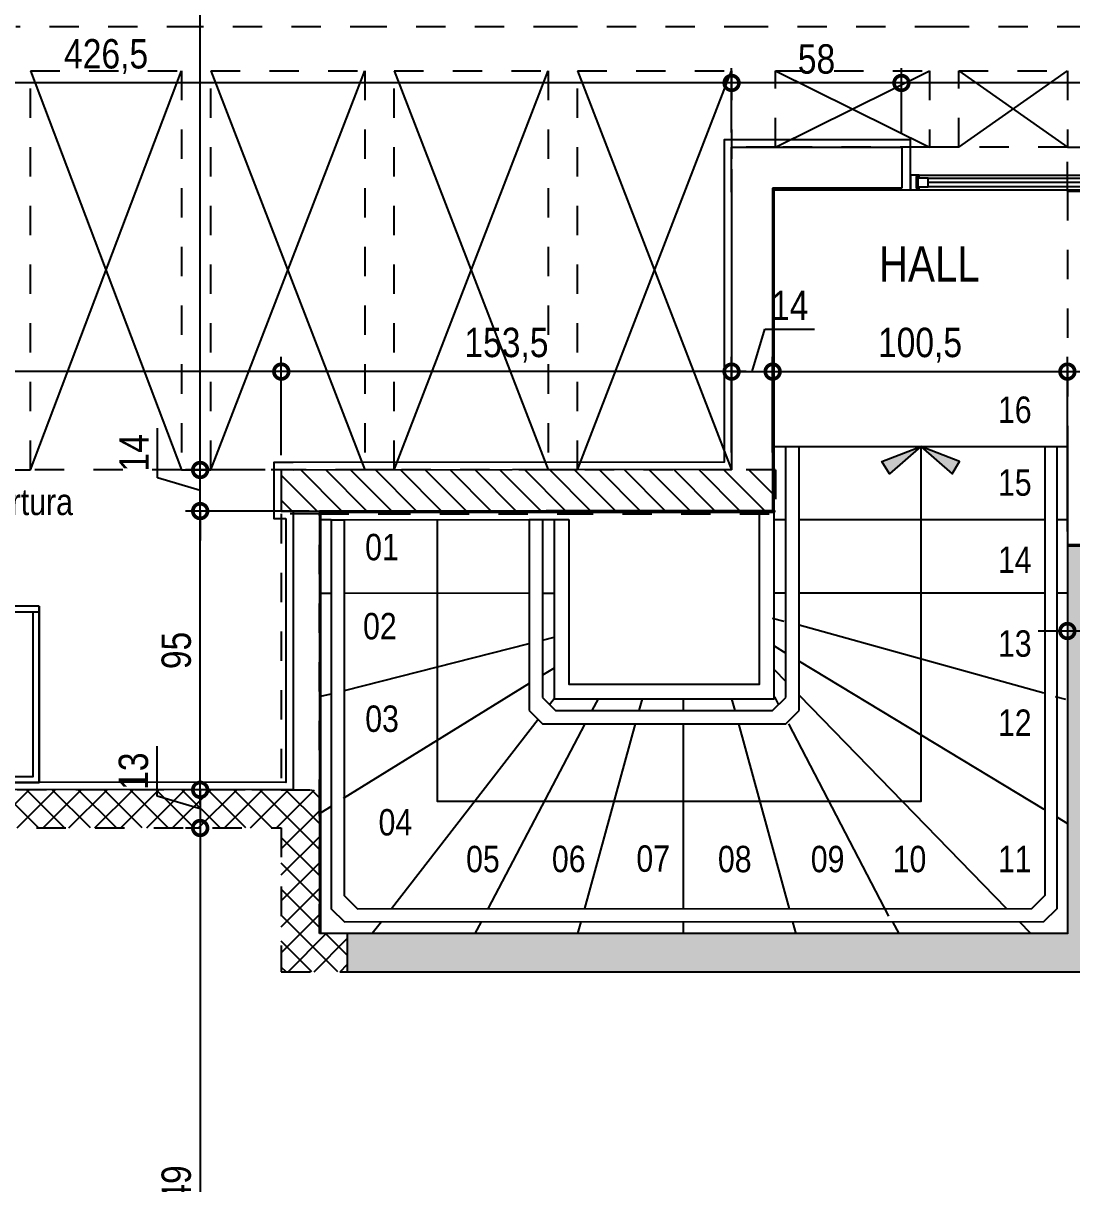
# Model space of a CAD drawing. Header units: metres. Extents: x -40 to 570, y -25 to 184.
# Drawn here: x 76.36 to 79.935, y -3.173 to 0.782 of the extents above; entities that cross this region are included whole.
import ezdxf
from ezdxf.enums import TextEntityAlignment as Align

# ---------------------------------------------------------------- set-up
doc = ezdxf.new("R2010")
doc.units = ezdxf.units.M
doc.linetypes.add('DUPLEX SUPERIOR$0$DASHEDX2', pattern=[1.5, 1, -0.5])
doc.linetypes.add('DUPLEX SUPERIOR$0$ESTILO_TQS_0001', pattern=[1, 0.7, -0.3])
for name, color, linetype in [('ARQ-DIM', 2, 'Continuous'), ('ARQ-TXT', 2, 'Continuous'), ('DUPLEX SUPERIOR$0$1', 232, 'DUPLEX SUPERIOR$0$DASHEDX2'), ('DUPLEX SUPERIOR$0$102', 232, 'Continuous'), ('DUPLEX SUPERIOR$0$20', 232, 'Continuous'), ('DUPLEX SUPERIOR$0$21', 232, 'Continuous'), ('DUPLEX SUPERIOR$0$210', 15, 'DUPLEX SUPERIOR$0$ESTILO_TQS_0001'), ('DUPLEX SUPERIOR$0$4', 2, 'Continuous'), ('DUPLEX SUPERIOR$0$5', 232, 'Continuous'), ('DUPLEX SUPERIOR$0$ARQ-ALV ACAB', 4, 'Continuous'), ('DUPLEX SUPERIOR$0$ARQ-ALV OSSO', 5, 'Continuous'), ('DUPLEX SUPERIOR$0$ARQ-AUX1', 1, 'Continuous'), ('DUPLEX SUPERIOR$0$ARQ-AUX2', 2, 'Continuous'), ('DUPLEX SUPERIOR$0$ARQ-CAX @ 1', 1, 'Continuous'), ('DUPLEX SUPERIOR$0$ARQ-HID', 7, 'Continuous'), ('DUPLEX SUPERIOR$0$ARQ-MOB', 7, 'Continuous'), ('DUPLEX SUPERIOR$0$ARQ-PRJ', 7, 'DUPLEX SUPERIOR$0$DASHEDX2'), ('DUPLEX SUPERIOR$0$ARQ-SIM', 1, 'Continuous')]:
    doc.layers.add(name, color=color, linetype=linetype)
doc.styles.add('Adesa', font='ARIALN.TTF')
doc.styles.add('M50', font='ARIALN.TTF', dxfattribs={"height": 0.15})
doc.dimstyles.new('ADESA 1-0050', dxfattribs={"dimtxt": 0.1, "dimasz": 0.1, "dimexe": 0.05, "dimexo": 0.05, "dimgap": 0.03, "dimtad": 1, "dimdec": 1, "dimlfac": 100, "dimzin": 12, "dimtxsty": 'Adesa', "dimblk": 'DOTSMALL', "dimcen": 1, "dimdle": 0.05, "dimclrd": 1, "dimclre": 1, "dimclrt": 256, "dimazin": 3, "dimtm": 1e-09, "dimtfac": 1, "dimtdec": 1, "dimtmove": 1, "dimatfit": 0, "dimldrblk": 'DOTSMALL', "dimfxl": 0.8, "dimtvp": 2, "dimtolj": 1, "dimtzin": 0, "dimarcsym": 0})

# ---------------------------------------------------------------- blocks, each defined once
blk = doc.blocks.new('DUPLEX SUPERIOR$0$ADESA-IND')
h = blk.add_hatch(color=256)
h.paths.add_polyline_path([(0.1768, 0), (0.3194, 0.1248), (0.3535, 0.0683)])
h.paths.add_polyline_path([(0.1768, 0), (0.0342, 0.1248), (0, 0.0683)])
for points in [[(0.1768, 0), (0.0342, 0.1248), (0, 0.0683)], [(0.1768, 0), (0.3194, 0.1248), (0.3535, 0.0683)]]:
    blk.add_lwpolyline(points, close=True)
blk = doc.blocks.new('*U1094')
at = {"color": 0, "linetype": 'ByBlock', "ltscale": 0.5}
for points in [[(0.02, -0.045), (0.02, -0.045), (0.02, -0.045), (0.02, -0.045), (0.02, -0.045), (0.02, -0.045), (0.02, -0.045), (0.02, -0.045), (0.02, -0.045), (0.03, -0.045), (0.03, -0.05), (0, -0.05), (0, 0), (0.03, 0), (0.03, -0.005), (0.02, -0.005), (0.02, -0.045)], [(0.71, -0.045), (0.71, -0.045), (0.71, -0.045), (0.71, -0.045), (0.71, -0.045), (0.71, -0.045), (0.71, -0.045), (0.71, -0.045), (0.71, -0.045), (0.7, -0.045), (0.7, -0.05), (0.73, -0.05), (0.73, 0), (0.7, 0), (0.7, -0.005), (0.71, -0.005), (0.71, -0.045)], [(0.025, -0.01), (0.06, -0.01), (0.06, -0.04), (0.025, -0.04)], [(0.705, -0.01), (0.67, -0.01), (0.67, -0.04), (0.705, -0.04)]]:
    blk.add_lwpolyline(points, close=True, dxfattribs=at)
at = {"color": 8, "linetype": 'ByBlock', "ltscale": 0.5}
for points in [[(0.7, 0), (0.03, 0)], [(0.7, -0.05), (0.03, -0.05)]]:
    blk.add_lwpolyline(points, dxfattribs=at)
at = {"color": 7, "linetype": 'ByBlock', "ltscale": 0.5}
blk.add_lwpolyline([(0.67, -0.01), (0.67, -0.04), (0.06, -0.04), (0.06, -0.01)], close=True, dxfattribs=at)
blk.add_lwpolyline([(0.06, -0.025), (0.67, -0.025)], dxfattribs=at)
blk = doc.blocks.new('DUPLEX SUPERIOR$0$00002ITA-AIT-PR-008-BSE-PLA-TIP-R00$0$Cuba 1')
blk.add_line((0.205, 0.305), (0.205, 0.04))
for points in [[(0.165, 0, 0.414214), (0.205, 0.04), (0.205, 0.305, 0.414214), (0.165, 0.345), (-0.165, 0.345, 0.414214), (-0.205, 0.305), (-0.205, 0.04, 0.414214), (-0.165, 0)], [(-0.165, 0.02), (0.165, 0.02, 0.414214), (0.185, 0.04), (0.185, 0.305, 0.414214), (0.165, 0.325), (-0.165, 0.325, 0.414214), (-0.185, 0.305), (-0.185, 0.04, 0.414214)]]:
    blk.add_lwpolyline(points, format="xyb", close=True)
for radius in [0.0337, 0.0237]:
    blk.add_circle((0, 0.1725), radius)
blk = doc.blocks.new('*U1111')
at = {"linetype": 'Continuous'}
blk.add_lwpolyline([(0, 0), (0, 0.6), (-1.2, 0.6), (-1.2, 0)], dxfattribs=at)
at = {"lineweight": -2}
for points in [[(-1.2, 0), (-1.2, 0.6), (0, 0.6), (0, 0)], [(-1.18, 0.02), (-1.18, 0.58), (-0.02, 0.58), (-0.02, 0.02)], [(0, 0.02), (-1.2, 0.02)], [(0, 0), (-1.2, 0)]]:
    blk.add_lwpolyline(points, dxfattribs=at)
at = {"lineweight": -2, "extrusion": (0, 0, -1), "zscale": -1, "rotation": 180}
blk.add_blockref('DUPLEX SUPERIOR$0$00002ITA-AIT-PR-008-BSE-PLA-TIP-R00$0$Cuba 1', (0.4, 0.4475), dxfattribs=at)
blk = doc.blocks.new('DUPLEX SUPERIOR$0$planta duplex superior tipo 2')
at = {"layer": 'DUPLEX SUPERIOR$0$ARQ-ALV ACAB'}
for points in [[(-4.535, -3.9548), (-4.665, -3.955), (-4.665, -5.28), (-7.21, -5.2799), (-7.21, -3.8449), (-5.6649, -3.8435), (-5.6649, -2.745), (-5.2, -2.745), (-5.2, -2.575), (-5.8349, -2.575), (-5.8349, -3.6735), (-7.3298, -3.6749), (-7.3298, -3.6749)], [(-7.3299, -3.8649), (-7.3301, -4.7649), (-9.8801, -4.7636)]]:
    blk.add_lwpolyline(points, dxfattribs=at)
at = {"layer": 'DUPLEX SUPERIOR$0$ARQ-ALV ACAB', "elevation": 0}
blk.add_lwpolyline([(-7.3051, -3.6749), (-7.3701, -3.6749), (-7.3701, -3.8649), (-7.3299, -3.8649)], dxfattribs=at)
at = {"layer": 'DUPLEX SUPERIOR$0$ARQ-ALV OSSO'}
for p, q in [((-5.8099, -2.7533), (-5.8099, -2.6)), ((-5.8099, -2.6), (-5.2299, -2.6)), ((-5.2299, -2.6), (-5.2299, -2.74)), ((-5.2299, -2.74), (-5.6699, -2.74)), ((-5.6699, -2.74), (-5.6699, -3.8385, 0)), ((-5.6699, -3.8385, 0), (-7.215, -3.8399, 0)), ((-7.215, -3.8399, 0), (-7.215, -5.28))]:
    blk.add_line(p, q, dxfattribs=at)
for points in [[(-7.3051, -3.8399), (-7.3051, -4.7899), (-10.0751, -4.7885), (-10.075, -2.1903), (-10.075, -2.1903), (-10.075, -2.19)], [(-5.8099, -2.7533), (-5.81, -3.6985), (-7.3051, -3.7)], [(-4.535, -5.2797), (-4.535, -4.0498), (-4.485, -4.0498), (-4.485, -3.9598), (-4.535, -3.9598), (-4.665, -3.9601), (-4.665, -5.2805)]]:
    blk.add_lwpolyline(points, dxfattribs=at)
at = {"layer": 'DUPLEX SUPERIOR$0$ARQ-ALV OSSO', "elevation": 0}
blk.add_lwpolyline([(-7.3051, -3.6999), (-7.3451, -3.6999), (-7.3451, -3.8399), (-7.3051, -3.8399)], dxfattribs=at)
at = {"layer": 'DUPLEX SUPERIOR$0$ARQ-AUX1', "ltscale": 0.1}
for p, q in [((-7.1308, -3.8699), (-6.5, -3.8685)), ((-6.455, -3.8686), (-6.415, -3.8686)), ((-5.6249, -3.8699, 0), (-5.6649, -3.8699, 0)), ((-4.745, -3.8702, 0), (-5.5799, -3.8699, 0)), ((-4.665, -3.8702, 0), (-4.7, -3.8702, 0)), ((-7.21, -4.1199, 0), (-7.175, -4.1199, 0)), ((-7.1308, -4.1199), (-6.5, -4.1184, 0)), ((-6.455, -4.1199, 0), (-6.415, -4.1199, 0)), ((-5.6249, -4.1197, 0), (-5.6649, -4.1197, 0)), ((-4.745, -4.1199, 0), (-5.5799, -4.1197, 0)), ((-4.665, -4.1199, 0), (-4.7, -4.1199, 0)), ((-5.6305, -4.2167, 0), (-5.6705, -4.2056, 0)), ((-4.745, -4.4601, 0), (-5.5799, -4.2293, 0)), ((-6.455, -4.2801, 0), (-6.415, -4.2699, 0)), ((-7.13, -4.4509, 0), (-6.5, -4.2915, 0)), ((-7.21, -4.4712, 0), (-7.175, -4.4623, 0)), ((-7.215, -4.4725, 0), (-7.215, -4.4725, 0)), ((-4.6707, -4.4824, 0), (-4.7057, -4.4726, 0))]:
    blk.add_line(p, q, dxfattribs=at)
at = {"layer": 'DUPLEX SUPERIOR$0$ARQ-AUX1', "ltscale": 0.1, "elevation": 0}
for points in [[(-5.6649, -3.6199), (-5.6649, -3.6199), (-5.6249, -3.6199)], [(-5.5799, -3.6199), (-4.745, -3.6202)], [(-6.415, -4.3749), (-6.455, -4.3997)], [(-5.6649, -4.3797), (-5.6249, -4.4209)], [(-6.5, -4.4277), (-7.1341, -4.8198)], [(-6.415, -4.4799), (-6.4303, -4.4997)], [(-6.265, -4.4799), (-6.286, -4.5199)], [(-6.115, -4.4799), (-6.126, -4.5199)], [(-5.975, -4.4799), (-5.975, -4.5199)], [(-5.81, -4.4799), (-5.799, -4.5199)], [(-5.6635, -4.4734), (-5.6497, -4.4997)], [(-6.4698, -4.5501), (-6.9692, -5.1949)], [(-6.3097, -4.5649), (-6.6404, -5.1949)], [(-6.1384, -4.5649), (-6.3117, -5.1945)], [(-5.975, -4.5649), (-5.975, -5.1949)], [(-5.7867, -4.5649), (-5.6134, -5.1949)], [(-5.6154, -4.5649), (-5.2747, -5.2199)], [(-7.175, -4.8463), (-7.21, -4.868)], [(-7.004, -5.2399), (-7.035, -5.2799)], [(-6.664, -5.2399), (-6.685, -5.2799)], [(-6.324, -5.2399), (-6.335, -5.2799)], [(-5.975, -5.2399), (-5.975, -5.2799)], [(-5.602, -5.2402), (-5.591, -5.2802)], [(-5.261, -5.2399), (-5.24, -5.2799)], [(-4.83, -5.2388), (-4.7913, -5.2786)]]:
    blk.add_lwpolyline(points, dxfattribs=at)
at = {"layer": 'DUPLEX SUPERIOR$0$ARQ-AUX1', "ltscale": 0.1}
for points in [[(-4.7051, -3.6202), (-4.665, -3.6202), (-4.665, -3.9652)], [(-7.175, -3.8699), (-7.21, -3.8699)], [(-5.6649, -4.2997), (-5.6249, -4.3241)], [(-5.5799, -4.3516), (-4.745, -4.8555)], [(-5.5799, -4.4673), (-4.8736, -5.1935)], [(-4.7, -4.883), (-4.665, -4.9044)]]:
    blk.add_lwpolyline(points, dxfattribs=at)
at = {"layer": 'DUPLEX SUPERIOR$0$ARQ-AUX1', "ltscale": 0.1, "elevation": 0}
blk.add_lwpolyline([(-7.215, -4.8711), (-7.215, -4.8711)], close=True, dxfattribs=at)
at = {"layer": 'DUPLEX SUPERIOR$0$ARQ-AUX2', "ltscale": 0.1}
for p, q in [((-5.6249, -4.4749, 0), (-5.6249, -3.6199, 0)), ((-5.5799, -4.5199, 0), (-5.5799, -3.6199, 0)), ((-6.5, -3.8686), (-6.5, -4.5199, 0)), ((-6.455, -3.8686), (-6.455, -4.4749, 0)), ((-6.455, -4.4749, 0), (-6.41, -4.5199, 0)), ((-5.6699, -4.5199, 0), (-5.6249, -4.4749, 0)), ((-6.5, -4.5199, 0), (-6.455, -4.5649, 0)), ((-6.41, -4.5199, 0), (-5.6699, -4.5199, 0)), ((-5.6249, -4.5649, 0), (-5.5799, -4.5199, 0)), ((-6.455, -4.5649, 0), (-5.6249, -4.5649, 0))]:
    blk.add_line(p, q, dxfattribs=at)
at = {"layer": 'DUPLEX SUPERIOR$0$ARQ-AUX2'}
for points in [[(-7.175, -3.8699), (-7.175, -5.1949), (-7.13, -5.2399), (-4.745, -5.2388), (-4.7, -5.1938), (-4.7, -3.6202)], [(-7.1308, -3.8699), (-7.1308, -5.1499), (-7.0858, -5.1949), (-4.7859, -5.1938), (-4.7409, -5.1488), (-4.7409, -3.6202)], [(-7.175, -3.8699), (-7.1308, -3.8699)], [(-6.5, -3.8686), (-6.455, -3.8686)], [(-6.415, -3.8686), (-6.365, -3.8686)]]:
    blk.add_lwpolyline(points, dxfattribs=at)
at = {"layer": 'DUPLEX SUPERIOR$0$ARQ-AUX2', "elevation": 0}
for points in [[(-5.6249, -3.6199), (-5.5799, -3.6199)], [(-4.745, -3.6202), (-4.7, -3.6202)]]:
    blk.add_lwpolyline(points, dxfattribs=at)
at = {"layer": 'DUPLEX SUPERIOR$0$ARQ-AUX2', "ltscale": 0.1, "elevation": 0}
for points in [[(-6.415, -3.8686), (-6.415, -4.4799), (-5.6649, -4.4799), (-5.6649, -4.328)], [(-6.365, -3.8686), (-6.365, -4.4299), (-5.7149, -4.4299), (-5.7149, -4.3163)]]:
    blk.add_lwpolyline(points, dxfattribs=at)
at = {"layer": 'DUPLEX SUPERIOR$0$ARQ-AUX2', "ltscale": 0.1}
for points in [[(-5.7149, -4.3163), (-5.7149, -3.8435)], [(-5.6649, -4.328), (-5.6649, -3.8435)]]:
    blk.add_lwpolyline(points, dxfattribs=at)
at = {"layer": 'DUPLEX SUPERIOR$0$ARQ-PRJ', "elevation": 0}
blk.add_lwpolyline([(-5.7249, -3.8435), (-5.7749, -3.8435)], dxfattribs=at)
at = {"layer": 'DUPLEX SUPERIOR$0$ARQ-SIM', "ltscale": 0.1}
blk.add_lwpolyline([(-5.165, -3.6199), (-5.165, -4.83), (-6.8126, -4.83), (-6.8126, -3.8699)], dxfattribs=at)
at = {"layer": 'DUPLEX SUPERIOR$0$ARQ-CAX @ 1', "rotation": 180}
blk.add_blockref('*U1094', (-4.47, -2.745), dxfattribs=at)
at = {"layer": 'DUPLEX SUPERIOR$0$ARQ-HID', "extrusion": (0, 0, -1), "zscale": -1, "rotation": 180}
blk.add_blockref('*U1111', (8.1707, -4.1645), dxfattribs=at)
at = {"layer": 'DUPLEX SUPERIOR$0$ARQ-SIM', "xscale": 0.75, "yscale": 0.75, "zscale": 0.125, "rotation": 180}
blk.add_blockref('DUPLEX SUPERIOR$0$ADESA-IND', (-5.0324, -3.6199, 0), dxfattribs=at)
blk = doc.blocks.new('DUPLEX SUPERIOR$0$MOB_Jacuzzi-SPA J180 Quality')
h = blk.add_hatch()
h.set_pattern_fill('DOTS', color=251, scale=30, style=0)
h.set_pattern_definition([(4e-14, (-2e-12, 0), (0.9375, 1.875), [0, -1.875])])
h.paths.add_polyline_path([(333.01, -53.49), (278.51, -53.49), (278.51, -107.99, 0.414214)])
h.paths.add_polyline_path([(278.51, -53.49), (242.69, -53.49, -0.018763), (241.84, -80.26, 0.306451), (254.78, -102.55, 0.113107), (278.51, -107.99)])
h.paths.add_polyline_path([(333.01, -53.49, 0.414214), (278.51, 1.01), (278.51, -53.49)])
h.paths.add_polyline_path([(278.51, 1.01, 0.153802), (247.27, -8.83, 0.542604), (247.49, -15.54, -0.759815), (244.51, -26.28), (244.19, -26.28, 0.435355), (241.7, -28.96, -0.017198), (242.69, -53.49), (278.51, -53.49)])
h.paths.add_polyline_path([(766.01, -48.3), (1414.82, -48.3), (1414.82, 326.7), (766.01, 326.7)], flags=9)
blk = doc.blocks.new('DUPLEX SUPERIOR$0$layout dup sup tipo 2')
at = {"layer": 'DUPLEX SUPERIOR$0$ARQ-MOB', "color": 251, "xscale": -0.01, "yscale": 0.01, "zscale": 0.01}
blk.add_blockref('DUPLEX SUPERIOR$0$MOB_Jacuzzi-SPA J180 Quality', (-13.6624, -4.7265), dxfattribs=at)
blk = doc.blocks.new('DUPLEX SUPERIOR$0$_HC5F01AD94B-023')
for p, q in [((-1632.508151, 126.419967), (-1621.424639, 137.503479)), ((-1632.505096, 135.261857), (-1630.263474, 137.503479)), ((-1618.266554, 124.503479), (-1631.266554, 137.503479)), ((-1625.585804, 124.503479), (-1612.585804, 137.503479)), ((-1609.42772, 124.503479), (-1622.42772, 137.503479)), ((-1616.74697, 124.503479), (-1603.74697, 137.503479)), ((-1600.588885, 124.503479), (-1613.588885, 137.503479)), ((-1607.908135, 124.503479), (-1594.908135, 137.503479)), ((-1591.75005, 124.503479), (-1604.75005, 137.503479)), ((-1599.0693, 124.503479), (-1586.0693, 137.503479)), ((-1582.911215, 124.503479), (-1595.911215, 137.503479)), ((-1590.230465, 124.503479), (-1577.230465, 137.503479)), ((-1574.072381, 124.503479), (-1587.072381, 137.503479)), ((-1581.391631, 124.503479), (-1568.391631, 137.503479)), ((-1565.233546, 124.503479), (-1578.233546, 137.503479)), ((-1572.552796, 124.503479), (-1559.552796, 137.503479)), ((-1556.394711, 124.503479), (-1569.394711, 137.503479)), ((-1563.713961, 124.503479), (-1550.713961, 137.503479)), ((-1547.555876, 124.503479), (-1560.555876, 137.503479)), ((-1554.875126, 124.503479), (-1541.875126, 137.503479)), ((-1538.717041, 124.503479), (-1551.717041, 137.503479)), ((-1546.036291, 124.503479), (-1533.036291, 137.503479)), ((-1529.878207, 124.503479), (-1542.878207, 137.503479)), ((-1537.197457, 124.503479), (-1524.197457, 137.503479)), ((-1521.039372, 124.503479), (-1534.039372, 137.503479)), ((-1528.358622, 124.503479), (-1515.358622, 137.503479)), ((-1512.200537, 124.503479), (-1525.200537, 137.503479)), ((-1519.519787, 124.503479), (-1506.519787, 137.503479)), ((-1495.999632, 117.141408), (-1516.361702, 137.503479)), ((-1510.680952, 124.503479), (-1497.680952, 137.503479)), ((-1495.999632, 125.980243), (-1507.522868, 137.503479)), ((-1495.999632, 134.819078), (-1498.684033, 137.503479)), ((-1627.105389, 124.503479), (-1632.506947, 129.905037)), ((-1508.999632, 117.345965), (-1495.999632, 130.345965)), ((-1508.999632, 108.50713), (-1495.999632, 121.50713)), ((-1495.999632, 108.302574), (-1508.999632, 121.302574)), ((-1508.999632, 99.668296), (-1495.999632, 112.668296)), ((-1495.999632, 99.463739), (-1508.999632, 112.463739)), ((-1508.999632, 90.829461), (-1495.999632, 103.829461)), ((-1495.999632, 90.624904), (-1508.999632, 103.624904)), ((-1508.999632, 81.990626), (-1495.999632, 94.990626)), ((-1489.71393, 75.500368), (-1508.999632, 94.786069)), ((-1506.651055, 75.500368), (-1493.651055, 88.500368)), ((-1486.493869, 81.119141), (-1493.875095, 88.500368)), ((-1498.552765, 75.500368), (-1508.999632, 85.947235)), ((-1497.81222, 75.500368), (-1486.493869, 86.818719)), ((-1507.3916, 75.500368), (-1508.999632, 77.1084)), ((-1488.973386, 75.500368), (-1486.493869, 77.979885))]:
    blk.add_line(p, q)
blk = doc.blocks.new('DUPLEX SUPERIOR$0$_H68AA98DEBF-011')
for p, q in [((-1488.321737, 232.500093), (-1502.321737, 246.500093)), ((-1479.836455, 232.500093), (-1493.836455, 246.500093)), ((-1471.351174, 232.500093), (-1485.351174, 246.500093)), ((-1462.865893, 232.500093), (-1476.865893, 246.500093)), ((-1454.380611, 232.500093), (-1468.380611, 246.500093)), ((-1445.89533, 232.500093), (-1459.89533, 246.500093)), ((-1437.410049, 232.500093), (-1451.410049, 246.500093)), ((-1428.924767, 232.500093), (-1442.924767, 246.500093)), ((-1420.439486, 232.500093), (-1434.439486, 246.500093)), ((-1411.954204, 232.500093), (-1425.954204, 246.500093)), ((-1403.468923, 232.500093), (-1417.468923, 246.500093)), ((-1394.983642, 232.500093), (-1408.983642, 246.500093)), ((-1386.49836, 232.500093), (-1400.49836, 246.500093)), ((-1378.013079, 232.500093), (-1392.013079, 246.500093)), ((-1369.527798, 232.500093), (-1383.527798, 246.500093)), ((-1361.042516, 232.500093), (-1375.042516, 246.500093)), ((-1352.557235, 232.500093), (-1366.557235, 246.500093)), ((-1344.071953, 232.500093), (-1358.071953, 246.500093)), ((-1340.4938, 237.407221), (-1349.586672, 246.500093)), ((-1340.4938, 245.892503), (-1341.101391, 246.500093)), ((-1496.807018, 232.500093), (-1508.999632, 244.692707)), ((-1505.2923, 232.500093), (-1508.999632, 236.207426))]:
    blk.add_line(p, q)
blk = doc.blocks.new('DUPLEX SUPERIOR$0$EST-LO-012-BAR-R00')
at = {"layer": 'DUPLEX SUPERIOR$0$4'}
h = blk.add_hatch(color=8, dxfattribs=at)
h.dxf.hatch_style = 1
h.paths.add_polyline_path([(-1094.500883, 35.997145), (-1113.500883, 35.997145), (-1113.500883, -14.002855), (-1094.500883, -14.002855)])
h.paths.add_polyline_path([(-786.000061, 35.997145), (-805.000061, 35.997145), (-805.000061, -14.002855), (-786.000061, -14.002855)])
h.paths.add_polyline_path([(-980.00031, -99.999277), (-993.00031, -99.999277), (-993.00031, -232), (-1239.500379, -232), (-1239.500379, -245), (-980.00031, -245)])
h.paths.add_polyline_path([(-980.00031, -396.003386), (-1239.500379, -396.003386), (-1239.500379, -409.003386), (-993.00031, -409.003386), (-993.00031, -541.004109), (-980.00031, -541.004109)])
h.paths.add_polyline_path([(-1534.999687, -396.002061), (-1547.999687, -396.002061), (-1547.999687, -566.99002), (-1534.999687, -566.99002), (-1534.999687, -458.002855), (-1532.999904, -458.002855), (-1532.999904, -445.003037), (-1534.999687, -445.003037)])
h.paths.add_polyline_path([(-2548.999343, 77.001566), (-2561.999343, 77.001566), (-2561.999343, -195.998214), (-2399.510997, -195.998214), (-2399.510997, -182.998214), (-2548.999343, -182.998214)], flags=17)
h.paths.add_polyline_path([(-2548.999822, -458.004942), (-2399.510997, -458.004942), (-2399.510997, -445.004942), (-2561.999822, -445.004942), (-2561.999822, -718.004952), (-2548.999822, -718.004952)], flags=17)
h.paths.add_polyline_path([(280.995777, -409.003386), (459.996043, -409.003386), (459.996043, -396.003386), (280.995777, -396.003386)])
h.paths.add_polyline_path([(1014.995404, -718.004952), (1027.995404, -718.004952), (1027.995404, -566.99002), (1014.995404, -566.99002)])
h.paths.add_polyline_path([(865.506331, -458.001482), (1012.995404, -458.001482), (1012.995404, -444.99002), (865.506331, -444.99002)])
h.paths.add_polyline_path([(865.506331, -196.001904), (1012.995156, -196.001904), (1012.995156, -183.00198), (865.506331, -183.00198)])
h.paths.add_polyline_path([(1014.995156, -74.001904), (1027.995156, -74.001904), (1027.995156, 77.000887), (1014.995156, 77.000887)])
h.paths.add_polyline_path([(280.995777, -245), (459.996043, -245), (459.996043, -232.000209), (280.995777, -232.000209)])
h.paths.add_polyline_path([(-57.501936, -245), (0, -245), (0, -225.996934), (-57.501936, -225.996934)])
h.paths.add_polyline_path([(-980.00031, -245), (-801.000061, -245), (-801.000061, -232), (-980.00031, -232)])
h.paths.add_polyline_path([(-980.00031, -409.003177), (-801.000061, -409.003177), (-801.000061, -395.999165), (-980.00031, -395.999165)])
h.paths.add_polyline_path([(-1547.999687, -74.000884), (-1534.999687, -74.000884), (-1534.999687, 77.000932), (-1547.999687, 77.000932)])
h.paths.add_polyline_path([(-1532.999687, -196.000349), (-1385.510847, -196.000349), (-1385.510847, -183.000531), (-1532.999687, -183.000531)])
h.paths.add_polyline_path([(-1547.999904, -718.004976), (-1534.999687, -718.004976), (-1534.999687, -566.99002), (-1547.999904, -566.99002)])
h.paths.add_polyline_path([(-1532.999904, -458.002855), (-1385.510832, -458.002855), (-1385.510832, -445.003037), (-1532.999904, -445.003037)])
h.paths.add_polyline_path([(-1548.000663, -396.002061), (-2253.500545, -396.002061), (-2253.500545, -409.001685), (-2008.001965, -409.001685), (-2008.001965, -540.996579), (-1995.001777, -540.996579), (-1995.001777, -409.00183), (-1548.000663, -409.00183)])
h.paths.add_polyline_path([(1245.999783, -327.001694), (1689.007686, -327.001694), (1689.007686, -314.001694), (1245.999783, -314.001694)])
h.paths.add_polyline_path([(-249.004459, -245.001553), (-236.004459, -245.001553), (-236.004459, -0.001553), (-249.004459, -0.001553)])
h.paths.add_polyline_path([(-1548.000446, -245.001325), (-1548.000446, -232.001024), (-1995.001965, -232.001024), (-1995.001965, -100.000624), (-2008.001965, -100.000624), (-2008.001965, -232.001325), (-2253.500545, -232.001325), (-2253.500545, -245.001325)])
h.paths.add_polyline_path([(-3223.007243, -327.001694), (-2779.99934, -327.001694), (-2779.99934, -314.001694), (-3223.007243, -314.001694)])
h.paths.add_polyline_path([(1015.01125, -327.001694), (1155.51125, -327.001694), (1155.51125, -314.001694), (1015.01125, -314.001694)])
h.paths.add_polyline_path([(-2689.510807, -327.001694), (-2549.010807, -327.001694), (-2549.010807, -314.001694), (-2689.510807, -314.001694)])
h.paths.add_polyline_path([(-3223.007243, -72.001699), (-3208.007243, -72.001699), (-3208.007243, -42.001699), (-3223.007243, -42.001699)])
h.paths.add_polyline_path([(-2962.007243, -72.001699), (-2947.007243, -72.001699), (-2947.007243, -42.001699), (-2962.007243, -42.001699)])
h.paths.add_polyline_path([(1413.007686, -72.001699), (1428.007686, -72.001699), (1428.007686, -42.001699), (1413.007686, -42.001699)])
h.paths.add_polyline_path([(1674.007686, -72.001699), (1689.007686, -72.001699), (1689.007686, -42.001699), (1674.007686, -42.001699)])
h.paths.add_polyline_path([(-3223.007243, -599.001687), (-3208.007243, -599.001687), (-3208.007243, -569.001687), (-3223.007243, -569.001687)])
h.paths.add_polyline_path([(-2962.007243, -599.001687), (-2947.007243, -599.001687), (-2947.007243, -569.001687), (-2962.007243, -569.001687)])
h.paths.add_polyline_path([(1413.007686, -599.001687), (1428.007686, -599.001687), (1428.007686, -569.001687), (1413.007686, -569.001687)])
h.paths.add_polyline_path([(1674.007686, -599.001687), (1689.007686, -599.001687), (1689.007686, -569.001687), (1674.007686, -569.001687)])
edge = h.paths.add_edge_path()
edge.add_line((-2399.510997, -445.004942), (-2561.999822, -445.004942))
edge.add_line((-2561.999822, -445.004942), (-2561.999822, -718.004952))
edge.add_line((-2561.999822, -718.004952), (-2548.999822, -718.004952))
edge.add_line((-2548.999822, -718.004952), (-2548.999822, -458.004942))
edge.add_line((-2548.999822, -458.004942), (-2399.510997, -458.004942))
edge.add_line((-2399.510997, -458.004942), (-2399.510997, -445.005172))
edge.add_line((-2561.999343, 77.001566), (-2561.999343, -195.998214))
edge.add_line((-2561.999343, -195.998214), (-2399.510997, -195.998214))
edge.add_line((-2399.510997, -195.998214), (-2399.510997, -182.998214))
edge.add_line((-2399.510997, -182.998214), (-2548.999343, -182.998214))
edge.add_line((-2548.999343, -182.998214), (-2548.999343, 77.001566))
edge.add_line((-2548.999343, 77.001566), (-2561.999822, 77.001566))
h.paths.add_polyline_path([(-1109.165788, -62.830897), (-1109.165788, -3.910365), (-1132.141572, -3.910365), (-1132.141572, -62.830897)], flags=9)
at = {"layer": 'DUPLEX SUPERIOR$0$1'}
for p, q in [((-2107.500476, -74.0016), (-2107.500476, -89.0016)), ((-2276.006308, -182.998214), (-2263.006308, -182.998214))]:
    blk.add_line(p, q, dxfattribs=at)
for points in [[(-2305.000476, 77.001566), (-2366.499343, 77.001566)], [(-2242.500476, 77.001566), (-2305.000476, 77.001566)], [(-2180.000476, 77.001566), (-2242.500476, 77.001566)], [(-2115.000476, 77.001566), (-2180.000476, 77.001566)], [(-2050.001965, 77.001566), (-2115.000476, 77.001566)], [(-2001.501965, 77.001566), (-2050.001965, 77.001566)], [(-2361.499343, 62.001566), (-2310.000476, 62.001566)], [(-2361.499343, -74.0016), (-2361.499343, 62.001566)], [(-2310.000476, 62.001566), (-2310.000476, -74.0016)], [(-2300.000476, 62.001566), (-2247.500476, 62.001566)], [(-2300.000476, -74.0016), (-2300.000476, 62.001566)], [(-2247.500476, 62.001566), (-2247.500476, -74.0016)], [(-2237.500476, 62.001566), (-2185.000476, 62.001566)], [(-2237.500476, -74.0016), (-2237.500476, 62.001566)], [(-2185.000476, 62.001566), (-2185.000476, -74.0016)], [(-2175.000476, 62.001566), (-2122.500476, 62.001566)], [(-2175.000476, -74.0016), (-2175.000476, 62.001566)], [(-2122.500476, 62.001566), (-2122.500476, 28.496335)], [(-2107.500476, 62.001566), (-2055.001965, 62.001566)], [(-2107.500476, 35.996335), (-2107.500476, 62.001566)], [(-2055.001965, 62.001566), (-2055.001965, 35.996335)], [(-2045.001965, 62.001566), (-2008.001965, 62.001566)], [(-2045.001965, 35.996335), (-2045.001965, 62.001566)], [(-2008.001965, 62.001566), (-2008.001965, 35.996335)], [(-2055.001965, 35.996335), (-2107.500476, 35.996335)], [(-2008.001965, 35.996335), (-2045.001965, 35.996335)], [(-2008.001965, 20.996335), (-2008.001965, 35.996335)], [(-2122.500476, 28.496335), (-2122.500476, -74.0016)], [(-2008.001965, 20.996335), (-2008.001965, -74.0016)], [(-2310.000476, -74.0016), (-2361.499343, -74.0016)], [(-2269.506308, -74.0016), (-2300.000476, -74.0016)], [(-2276.006308, -74.0016), (-2276.006308, -89.0016)], [(-2247.500476, -74.0016), (-2269.506308, -74.0016)], [(-2237.500476, -74.0016), (-2247.500476, -74.0016)], [(-2185.000476, -74.0016), (-2237.500476, -74.0016)], [(-2175.000476, -74.0016), (-2185.000476, -74.0016)], [(-2122.500476, -74.0016), (-2175.000476, -74.0016)], [(-2107.500476, -74.0016), (-2122.500476, -74.0016)], [(-2008.001965, -89.0016), (-2008.001965, -74.0016)], [(-2276.006308, -89.0016), (-2276.006308, -182.998214)], [(-2263.006308, -89.0016), (-2241.924496, -89.0016)], [(-2263.006308, -189.498214), (-2263.006308, -89.0016)], [(-2241.924496, -89.0016), (-2179.710267, -89.0016)], [(-2179.710267, -89.0016), (-2107.500476, -89.0016)], [(-2008.001965, -89.0016), (-2008.001965, -100.000624)], [(-2276.006308, -182.998214), (-2399.510997, -182.998214)], [(-2263.006308, -232.001325), (-2263.006308, -189.498214)], [(-2399.515489, -195.998214), (-2276.006308, -195.998214)], [(-2276.006308, -195.998214), (-2276.006308, -245.001325)], [(-2253.500545, -232.001325), (-2263.006308, -232.001325)], [(-2276.006308, -245.001325), (-2253.500545, -245.001325)]]:
    blk.add_lwpolyline(points, dxfattribs=at)
at = {"layer": 'DUPLEX SUPERIOR$0$20'}
blk.add_line((-2276.006308, -88.0016), (-2107.500476, -88.0016), dxfattribs=at)
at = {"layer": 'DUPLEX SUPERIOR$0$21'}
for p, q in [((-2361.499343, -74.0016), (-2310.000476, 62.001566)), ((-2361.499343, 62.001566), (-2310.000476, -74.0016)), ((-2300.000476, -74.0016), (-2247.500476, 62.001566)), ((-2300.000476, 62.001566), (-2247.500476, -74.0016)), ((-2237.500476, -74.0016), (-2185.000476, 62.001566)), ((-2237.500476, 62.001566), (-2185.000476, -74.0016)), ((-2175.000476, -74.0016), (-2122.500476, 62.001566)), ((-2175.000476, 62.001566), (-2122.500476, -74.0016)), ((-2107.500476, 35.996335), (-2055.001965, 62.001566)), ((-2107.500476, 62.001566), (-2055.001965, 35.996335)), ((-2045.001965, 62.001566), (-2008.001965, 35.996335))]:
    blk.add_line(p, q, dxfattribs=at)
at = {"layer": 'DUPLEX SUPERIOR$0$21', "linetype": 'Continuous'}
blk.add_line((-2045.001965, 35.996335), (-2008.001965, 62.001566), dxfattribs=at)
at = {"layer": 'DUPLEX SUPERIOR$0$210'}
for p, q in [((-2107.500476, 35.996335), (-2122.500476, 35.996335)), ((-2045.001965, 35.996335), (-2055.001965, 35.996335)), ((-2008.001965, 35.996335), (-1995.001965, 35.996335)), ((-2008.001965, 20.996335), (-1995.001965, 20.996335)), ((-2371.499343, -74.0016), (-2361.499343, -74.0016)), ((-2310.000476, -74.0016), (-2300.000476, -74.0016)), ((-2263.006308, -89.0016), (-2276.006308, -89.0016))]:
    blk.add_line(p, q, dxfattribs=at)
at = {"layer": 'DUPLEX SUPERIOR$0$4', "linetype": 'Continuous'}
blk.add_lwpolyline([(-1548.000446, -245.001325), (-1548.000446, -232.001024), (-1995.001965, -232.001024), (-1995.001965, -100.000624), (-2008.001965, -100.000624), (-2008.001965, -232.001325), (-2253.500545, -232.001325), (-2253.500545, -245.001325), (-1548.000446, -245.001325)], dxfattribs=at)
at = {"layer": 'DUPLEX SUPERIOR$0$5', "linetype": 'Continuous'}
blk.add_lwpolyline([(-1548.000446, -245.001325), (-1548.000446, -232.001024), (-1995.001965, -232.001024), (-1995.001965, -100.000624), (-2008.001965, -100.000624), (-2008.001965, -232.001325), (-2253.500545, -232.001325), (-2253.500545, -245.001325), (-1548.000446, -245.001325)], dxfattribs=at)
at = {"layer": 'DUPLEX SUPERIOR$0$102'}
blk.add_blockref('DUPLEX SUPERIOR$0$_HC5F01AD94B-023', (-767.006676, -320.501693), dxfattribs=at)
at = {"layer": 'DUPLEX SUPERIOR$0$21'}
blk.add_blockref('DUPLEX SUPERIOR$0$_H68AA98DEBF-011', (-767.006676, -320.501693), dxfattribs=at)
blk = doc.blocks.new('DUPLEX SUPERIOR')
at = {"linetype": 'Continuous', "xscale": 0.01, "yscale": 0.01, "zscale": 0.01}
blk.add_blockref('DUPLEX SUPERIOR$0$EST-LO-012-BAR-R00', (0, 0), dxfattribs=at)
at = {"layer": 'DUPLEX SUPERIOR$0$ARQ-MOB'}
blk.add_blockref('DUPLEX SUPERIOR$0$layout dup sup tipo 2', (0, 0, 0), dxfattribs=at)
at = {"layer": 'DUPLEX SUPERIOR$0$ARQ-PRJ'}
blk.add_blockref('DUPLEX SUPERIOR$0$planta duplex superior tipo 2', (-15.415, 2.9599, 0), dxfattribs=at)
blk = doc.blocks.new('_DotSmall')
at = {"color": 0, "linetype": 'ByBlock', "const_width": 0.5}
blk.add_lwpolyline([(-0.0625, 0, 1), (0.0625, 0, 1)], format="xyb", close=True, dxfattribs=at)
blk = doc.blocks.new('*D487')
at = {"layer": 'ARQ-DIM', "color": 1, "lineweight": -2, "transparency": 16777216}
for p, q in [((79.3542, 0.4099), (79.3542, 0.6289)), ((81.0165, 0.4099), (81.0165, 0.6289)), ((81.0665, 0.5789), (79.3042, 0.5789))]:
    blk.add_line(p, q, dxfattribs=at)
at = {"layer": 'Defpoints', "color": 0, "transparency": 16777216}
for p in [(79.3542, 0.5789), (79.3542, 0.3599), (81.0165, 0.3599, 0)]:
    blk.add_point(p, dxfattribs=at)
at = {"layer": 'ARQ-DIM', "color": 1, "lineweight": -2, "transparency": 16777216, "xscale": 0.1, "yscale": 0.1, "zscale": 0.1, "rotation": 180}
blk.add_blockref('_DotSmall', (79.3542, 0.5789), dxfattribs=at)
at = {"layer": 'ARQ-DIM', "color": 1, "lineweight": -2, "transparency": 16777216, "xscale": 0.1, "yscale": 0.1, "zscale": 0.1}
blk.add_blockref('_DotSmall', (81.0165, 0.5789), dxfattribs=at)
at = {"layer": 'ARQ-DIM', "transparency": 16777216, "insert": (80.1854, 0.66), "char_height": 0.1, "attachment_point": 5, "style": 'Adesa'}
blk.add_mtext('\\A1;166', dxfattribs=at)
blk = doc.blocks.new('*D488')
at = {"layer": 'ARQ-DIM', "color": 1, "lineweight": -2, "transparency": 16777216}
for p, q in [((78.7751, 0.4099), (78.7751, 0.6289)), ((79.3542, 0.4099), (79.3542, 0.6289)), ((79.4042, 0.5789), (78.7251, 0.5789))]:
    blk.add_line(p, q, dxfattribs=at)
at = {"layer": 'Defpoints', "color": 0, "transparency": 16777216}
for p in [(78.7751, 0.5789), (78.7751, 0.3599, 0), (79.3542, 0.3599)]:
    blk.add_point(p, dxfattribs=at)
at = {"layer": 'ARQ-DIM', "color": 1, "lineweight": -2, "transparency": 16777216, "xscale": 0.1, "yscale": 0.1, "zscale": 0.1, "rotation": 180}
blk.add_blockref('_DotSmall', (78.7751, 0.5789), dxfattribs=at)
at = {"layer": 'ARQ-DIM', "color": 1, "lineweight": -2, "transparency": 16777216, "xscale": 0.1, "yscale": 0.1, "zscale": 0.1}
blk.add_blockref('_DotSmall', (79.3542, 0.5789), dxfattribs=at)
at = {"layer": 'ARQ-DIM', "transparency": 16777216, "insert": (79.0646, 0.66), "char_height": 0.1, "attachment_point": 5, "style": 'Adesa'}
blk.add_mtext('\\A1;58', dxfattribs=at)
blk = doc.blocks.new('*D497')
at = {"layer": 'ARQ-DIM', "color": 1, "lineweight": -2, "transparency": 16777216}
for p, q in [((79.92, -1.2888), (79.82, -1.2888)), ((80.05, -1.2888), (79.92, -1.2888)), ((80.05, -1.2888), (79.92, -1.2888)), ((79.92, -1.2895), (79.92, -1.3388)), ((79.985, -1.2888), (80.0595, -1.537)), ((80.05, -1.2888), (80.15, -1.2888)), ((80.05, -1.2895), (80.05, -1.3388)), ((80.0595, -1.537), (80.2291, -1.537))]:
    blk.add_line(p, q, dxfattribs=at)
at = {"layer": 'Defpoints', "color": 0, "transparency": 16777216}
for p in [(79.92, -1.2395, 0), (80.05, -1.2395, 0), (79.92, -1.2888)]:
    blk.add_point(p, dxfattribs=at)
at = {"layer": 'ARQ-DIM', "color": 1, "lineweight": -2, "transparency": 16777216, "xscale": 0.1, "yscale": 0.1, "zscale": 0.1}
blk.add_blockref('_DotSmall', (79.92, -1.2888), dxfattribs=at)
at = {"layer": 'ARQ-DIM', "color": 1, "lineweight": -2, "transparency": 16777216, "xscale": 0.1, "yscale": 0.1, "zscale": 0.1, "rotation": 180}
blk.add_blockref('_DotSmall', (80.05, -1.2888), dxfattribs=at)
at = {"layer": 'ARQ-DIM', "transparency": 16777216, "insert": (80.1443, -1.456), "char_height": 0.1, "attachment_point": 5, "style": 'Adesa'}
blk.add_mtext('\\A1;13', dxfattribs=at)
blk = doc.blocks.new('*D498')
at = {"layer": 'ARQ-DIM', "color": 1, "lineweight": -2, "transparency": 16777216}
for p, q in [((76.9634, -1.88), (76.9634, -0.8301)), ((77.335, -0.8801), (76.9134, -0.8801)), ((77.1163, -1.83), (76.9134, -1.83))]:
    blk.add_line(p, q, dxfattribs=at)
at = {"layer": 'Defpoints', "color": 0, "transparency": 16777216}
for p in [(76.9634, -0.8801), (77.385, -0.8801, 0), (77.1663, -1.83, 0)]:
    blk.add_point(p, dxfattribs=at)
at = {"layer": 'ARQ-DIM', "color": 1, "lineweight": -2, "transparency": 16777216, "xscale": 0.1, "yscale": 0.1, "zscale": 0.1}
for p, rotation in [((76.9634, -0.8801), 90), ((76.9634, -1.83), 270)]:
    blk.add_blockref('_DotSmall', p, dxfattribs=dict(at, rotation=rotation))
at = {"layer": 'ARQ-DIM', "transparency": 16777216, "insert": (76.8823, -1.3551), "char_height": 0.1, "attachment_point": 5, "rotation": 90, "style": 'Adesa'}
blk.add_mtext('\\A1;95', dxfattribs=at)
blk = doc.blocks.new('*D499')
at = {"layer": 'ARQ-DIM', "color": 1, "lineweight": -2, "transparency": 16777216}
for p, q in [((76.8182, -0.7665), (76.8182, -0.597)), ((76.9634, -0.74), (76.9634, -0.64)), ((77.1847, -0.74), (76.9134, -0.74)), ((76.9634, -0.8801), (76.9634, -0.74)), ((76.9634, -0.8801), (76.9634, -0.74)), ((76.9634, -0.81), (76.8182, -0.7665)), ((77.335, -0.8801), (76.9134, -0.8801)), ((76.9634, -0.8801), (76.9634, -0.9801))]:
    blk.add_line(p, q, dxfattribs=at)
at = {"layer": 'Defpoints', "color": 0, "transparency": 16777216}
for p in [(76.9634, -0.74), (77.2347, -0.74, 0), (77.385, -0.8801, 0)]:
    blk.add_point(p, dxfattribs=at)
at = {"layer": 'ARQ-DIM', "color": 1, "lineweight": -2, "transparency": 16777216, "xscale": 0.1, "yscale": 0.1, "zscale": 0.1}
for p, rotation in [((76.9634, -0.74), 270), ((76.9634, -0.8801), 90)]:
    blk.add_blockref('_DotSmall', p, dxfattribs=dict(at, rotation=rotation))
at = {"layer": 'ARQ-DIM', "transparency": 16777216, "insert": (76.738, -0.6817), "char_height": 0.1, "attachment_point": 5, "rotation": 90, "style": 'Adesa'}
blk.add_mtext('\\A1;14', dxfattribs=at)
blk = doc.blocks.new('*D500')
at = {"layer": 'ARQ-DIM', "color": 1, "lineweight": -2, "transparency": 16777216}
for p, q in [((76.9634, -0.79), (76.9634, 2.88)), ((77.1147, 2.83), (76.9134, 2.83)), ((77.1147, -0.74), (76.9134, -0.74))]:
    blk.add_line(p, q, dxfattribs=at)
at = {"layer": 'Defpoints', "color": 0, "transparency": 16777216}
for p in [(76.9634, 2.83), (77.1647, 2.83, 0), (77.1647, -0.74, 0)]:
    blk.add_point(p, dxfattribs=at)
at = {"layer": 'ARQ-DIM', "color": 1, "lineweight": -2, "transparency": 16777216, "xscale": 0.1, "yscale": 0.1, "zscale": 0.1}
for p, rotation in [((76.9634, 2.83), 90), ((76.9634, -0.74), 270)]:
    blk.add_blockref('_DotSmall', p, dxfattribs=dict(at, rotation=rotation))
at = {"layer": 'ARQ-DIM', "transparency": 16777216, "insert": (76.8823, 1.045), "char_height": 0.1, "attachment_point": 5, "rotation": 90, "style": 'Adesa'}
blk.add_mtext('\\A1;357', dxfattribs=at)
blk = doc.blocks.new('*D508')
at = {"layer": 'ARQ-DIM', "color": 1, "lineweight": -2, "transparency": 16777216}
for p, q in [((74.51, -0.6801), (74.51, -0.3548)), ((77.2399, -0.69), (77.2399, -0.3548)), ((77.2899, -0.4048), (74.46, -0.4048))]:
    blk.add_line(p, q, dxfattribs=at)
at = {"layer": 'Defpoints', "color": 0, "transparency": 16777216}
for p in [(74.51, -0.4048), (74.51, -0.7301, 0), (77.2399, -0.74)]:
    blk.add_point(p, dxfattribs=at)
at = {"layer": 'ARQ-DIM', "color": 1, "lineweight": -2, "transparency": 16777216, "xscale": 0.1, "yscale": 0.1, "zscale": 0.1, "rotation": 180}
blk.add_blockref('_DotSmall', (74.51, -0.4048), dxfattribs=at)
at = {"layer": 'ARQ-DIM', "color": 1, "lineweight": -2, "transparency": 16777216, "xscale": 0.1, "yscale": 0.1, "zscale": 0.1}
blk.add_blockref('_DotSmall', (77.2399, -0.4048), dxfattribs=at)
at = {"layer": 'ARQ-DIM', "transparency": 16777216, "insert": (75.875, -0.3237), "char_height": 0.1, "attachment_point": 5, "style": 'Adesa'}
blk.add_mtext('\\A1;273', dxfattribs=at)
blk = doc.blocks.new('*D509')
at = {"layer": 'ARQ-DIM', "color": 1, "lineweight": -2, "transparency": 16777216}
for p, q in [((77.2399, -0.69), (77.2399, -0.3548)), ((78.775, -0.6801), (78.775, -0.3548)), ((78.825, -0.4048), (77.1899, -0.4048))]:
    blk.add_line(p, q, dxfattribs=at)
at = {"layer": 'Defpoints', "color": 0, "transparency": 16777216}
for p in [(77.2399, -0.4048), (77.2399, -0.74), (78.775, -0.7301, 0)]:
    blk.add_point(p, dxfattribs=at)
at = {"layer": 'ARQ-DIM', "color": 1, "lineweight": -2, "transparency": 16777216, "xscale": 0.1, "yscale": 0.1, "zscale": 0.1, "rotation": 180}
blk.add_blockref('_DotSmall', (77.2399, -0.4048), dxfattribs=at)
at = {"layer": 'ARQ-DIM', "color": 1, "lineweight": -2, "transparency": 16777216, "xscale": 0.1, "yscale": 0.1, "zscale": 0.1}
blk.add_blockref('_DotSmall', (78.775, -0.4048), dxfattribs=at)
at = {"layer": 'ARQ-DIM', "transparency": 16777216, "insert": (78.0075, -0.3147), "char_height": 0.1, "attachment_point": 5, "style": 'Adesa'}
blk.add_mtext('\\A1;153,5', dxfattribs=at)
blk = doc.blocks.new('*D510')
at = {"layer": 'ARQ-DIM', "color": 1, "lineweight": -2, "transparency": 16777216}
for p, q in [((78.8451, -0.4048), (78.8886, -0.2596)), ((78.8886, -0.2596), (79.0581, -0.2596)), ((78.775, -0.6801), (78.775, -0.3548)), ((78.9151, -0.6801), (78.9151, -0.3548)), ((78.775, -0.4048), (78.675, -0.4048)), ((78.775, -0.4048), (78.9151, -0.4048)), ((78.775, -0.4048), (78.9151, -0.4048)), ((78.9151, -0.4048), (79.0151, -0.4048))]:
    blk.add_line(p, q, dxfattribs=at)
at = {"layer": 'Defpoints', "color": 0, "transparency": 16777216}
for p in [(78.9151, -0.4048), (78.775, -0.7301, 0), (78.9151, -0.7301, 0)]:
    blk.add_point(p, dxfattribs=at)
at = {"layer": 'ARQ-DIM', "color": 1, "lineweight": -2, "transparency": 16777216, "xscale": 0.1, "yscale": 0.1, "zscale": 0.1}
blk.add_blockref('_DotSmall', (78.775, -0.4048), dxfattribs=at)
at = {"layer": 'ARQ-DIM', "color": 1, "lineweight": -2, "transparency": 16777216, "xscale": 0.1, "yscale": 0.1, "zscale": 0.1, "rotation": 180}
blk.add_blockref('_DotSmall', (78.9151, -0.4048), dxfattribs=at)
at = {"layer": 'ARQ-DIM', "transparency": 16777216, "insert": (78.9734, -0.1794), "char_height": 0.1, "attachment_point": 5, "style": 'Adesa'}
blk.add_mtext('\\A1;14', dxfattribs=at)
blk = doc.blocks.new('*D511')
at = {"layer": 'ARQ-DIM', "color": 1, "lineweight": -2, "transparency": 16777216}
for p, q in [((78.9151, -0.6801), (78.9151, -0.3548)), ((79.92, -0.9501), (79.92, -0.3548)), ((78.8651, -0.4048), (79.97, -0.4048))]:
    blk.add_line(p, q, dxfattribs=at)
at = {"layer": 'Defpoints', "color": 0, "transparency": 16777216}
for p in [(79.92, -0.4048), (78.9151, -0.7301), (79.92, -1.0001)]:
    blk.add_point(p, dxfattribs=at)
at = {"layer": 'ARQ-DIM', "color": 1, "lineweight": -2, "transparency": 16777216, "xscale": 0.1, "yscale": 0.1, "zscale": 0.1, "rotation": 180}
blk.add_blockref('_DotSmall', (78.9151, -0.4048), dxfattribs=at)
at = {"layer": 'ARQ-DIM', "color": 1, "lineweight": -2, "transparency": 16777216, "xscale": 0.1, "yscale": 0.1, "zscale": 0.1}
blk.add_blockref('_DotSmall', (79.92, -0.4048), dxfattribs=at)
at = {"layer": 'ARQ-DIM', "transparency": 16777216, "insert": (79.4175, -0.3147), "char_height": 0.1, "attachment_point": 5, "style": 'Adesa'}
blk.add_mtext('\\A1;100,5', dxfattribs=at)
blk = doc.blocks.new('*D515')
at = {"layer": 'ARQ-DIM', "color": 1, "lineweight": -2, "transparency": 16777216}
for p, q in [((76.8173, -1.8512), (76.8173, -1.6816)), ((76.9634, -1.83), (76.9634, -1.73)), ((76.9634, -1.8951), (76.8173, -1.8512)), ((76.9648, -1.83), (76.9134, -1.83)), ((76.9634, -1.83), (76.9634, -1.9601)), ((76.9634, -1.83), (76.9634, -1.9601)), ((76.9642, -1.9601), (76.9134, -1.9601)), ((76.9634, -1.9601), (76.9634, -2.0601))]:
    blk.add_line(p, q, dxfattribs=at)
at = {"layer": 'Defpoints', "color": 0, "transparency": 16777216}
for p in [(77.0148, -1.83), (76.9634, -1.9601), (77.0142, -1.9601, 0)]:
    blk.add_point(p, dxfattribs=at)
at = {"layer": 'ARQ-DIM', "color": 1, "lineweight": -2, "transparency": 16777216, "xscale": 0.1, "yscale": 0.1, "zscale": 0.1}
for p, rotation in [((76.9634, -1.83), 270), ((76.9634, -1.9601), 90)]:
    blk.add_blockref('_DotSmall', p, dxfattribs=dict(at, rotation=rotation))
at = {"layer": 'ARQ-DIM', "transparency": 16777216, "insert": (76.7363, -1.7664), "char_height": 0.1, "attachment_point": 5, "rotation": 90, "style": 'Adesa'}
blk.add_mtext('\\A1;13', dxfattribs=at)
blk = doc.blocks.new('*D516')
at = {"layer": 'ARQ-DIM', "color": 1, "lineweight": -2, "transparency": 16777216}
for p, q in [((76.9634, -1.9101), (76.9634, -4.4998)), ((76.9642, -1.9601), (76.9134, -1.9601)), ((76.9642, -4.4498), (76.9134, -4.4498))]:
    blk.add_line(p, q, dxfattribs=at)
at = {"layer": 'Defpoints', "color": 0, "transparency": 16777216}
for p in [(77.0142, -1.9601, 0), (76.9634, -4.4498), (77.0142, -4.4498, 0)]:
    blk.add_point(p, dxfattribs=at)
at = {"layer": 'ARQ-DIM', "color": 1, "lineweight": -2, "transparency": 16777216, "xscale": 0.1, "yscale": 0.1, "zscale": 0.1}
for p, rotation in [((76.9634, -1.9601), 90), ((76.9634, -4.4498), 270)]:
    blk.add_blockref('_DotSmall', p, dxfattribs=dict(at, rotation=rotation))
at = {"layer": 'ARQ-DIM', "transparency": 16777216, "insert": (76.8823, -3.2049), "char_height": 0.1, "attachment_point": 5, "rotation": 90, "style": 'Adesa'}
blk.add_mtext('\\A1;249', dxfattribs=at)
blk = doc.blocks.new('*D592')
at = {"layer": 'ARQ-DIM', "color": 1, "lineweight": -2, "transparency": 16777216}
for p, q in [((74.51, 0.4099), (74.51, 0.6289)), ((78.7751, 0.4099), (78.7751, 0.6289)), ((78.8251, 0.5789), (74.46, 0.5789))]:
    blk.add_line(p, q, dxfattribs=at)
at = {"layer": 'Defpoints', "color": 0, "transparency": 16777216}
for p in [(74.51, 0.5789), (74.51, 0.3599, 0), (78.7751, 0.3599, 0)]:
    blk.add_point(p, dxfattribs=at)
at = {"layer": 'ARQ-DIM', "color": 1, "lineweight": -2, "transparency": 16777216, "xscale": 0.1, "yscale": 0.1, "zscale": 0.1, "rotation": 180}
blk.add_blockref('_DotSmall', (74.51, 0.5789), dxfattribs=at)
at = {"layer": 'ARQ-DIM', "color": 1, "lineweight": -2, "transparency": 16777216, "xscale": 0.1, "yscale": 0.1, "zscale": 0.1}
blk.add_blockref('_DotSmall', (78.7751, 0.5789), dxfattribs=at)
at = {"layer": 'ARQ-DIM', "transparency": 16777216, "insert": (76.6426, 0.669), "char_height": 0.1, "attachment_point": 5, "style": 'Adesa'}
blk.add_mtext('\\A1;426,5', dxfattribs=at)

msp = doc.modelspace()

# ---------------------------------------------------------------- block references
at = {"layer": 'ARQ-DIM'}
msp.add_blockref('DUPLEX SUPERIOR', (100, 0), dxfattribs=at)

# ---------------------------------------------------------------- texts
at = {"layer": 'ARQ-TXT', "style": 'M50'}
for s, height, p in [('HALL', 0.12, (79.4495, -0.0378, 0.0226)), ('16', 0.09, (79.7406, -0.5347)), ('15', 0.09, (79.7406, -0.7835)), ('proj. cobertura', 0.09, (76.1971, -0.8598, -0.0452)), ('01', 0.09, (77.5832, -1.0027)), ('14', 0.09, (79.7406, -1.0459)), ('02', 0.09, (77.576, -1.2722)), ('13', 0.09, (79.7406, -1.3313)), ('03', 0.09, (77.5835, -1.5875)), ('12', 0.09, (79.7406, -1.6005)), ('04', 0.09, (77.6289, -1.9405)), ('05', 0.09, (77.9274, -2.0658)), ('06', 0.09, (78.2199, -2.0655)), ('07', 0.09, (78.5079, -2.0643)), ('08', 0.09, (78.7859, -2.0658)), ('09', 0.09, (79.1026, -2.0658)), ('10', 0.09, (79.3817, -2.0658)), ('11', 0.09, (79.7406, -2.0658))]:
    msp.add_text(s, height=height, dxfattribs=at).set_placement(p, align=Align.MIDDLE)

# ---------------------------------------------------------------- dimensions: what is measured, and where the dimension line sits
at = {"layer": 'ARQ-DIM'}
for base, p1, p2, picture, middle in [((76.9634, 2.83), (77.1647, -0.74, 0), (77.1647, 2.83, 0), '*D500', (76.8823, 1.045)), ((76.9634, -0.74), (77.385, -0.8801, 0), (77.2347, -0.74, 0), '*D499', (76.738, -0.7365)), ((76.9634, -0.8801), (77.1663, -1.83, 0), (77.385, -0.8801, 0), '*D498', (76.8823, -1.3551)), ((76.9634, -1.9601), (77.0148, -1.83), (77.0142, -1.9601, 0), '*D515', (76.7363, -1.8212)), ((76.9634, -4.4498), (77.0142, -1.9601, 0), (77.0142, -4.4498, 0), '*D516', (76.8823, -3.2049))]:
    dim = msp.add_linear_dim(base=base, p1=p1, p2=p2, angle=90, dimstyle='ADESA 1-0050', dxfattribs=at)
    dim.commit()
    dim.dimension.update_dxf_attribs({"geometry": picture, "text_midpoint": middle})
for base, p1, p2, picture, middle in [((74.51, 0.5789), (78.7751, 0.3599, 0), (74.51, 0.3599, 0), '*D592', (76.6426, 0.669)), ((78.9151, -0.4048), (78.775, -0.7301, 0), (78.9151, -0.7301, 0), '*D510', (78.9186, -0.1794)), ((74.51, -0.4048), (77.2399, -0.74), (74.51, -0.7301, 0), '*D508', (75.875, -0.3237)), ((77.2399, -0.4048), (78.775, -0.7301, 0), (77.2399, -0.74), '*D509', (78.0075, -0.3147)), ((79.92, -0.4048, 0), (78.9151, -0.7301, 0), (79.92, -1.0001, 0), '*D511', (79.4175, -0.3147, 0)), ((79.92, -1.2888), (80.05, -1.2395, 0), (79.92, -1.2395, 0), '*D497', (80.0895, -1.456))]:
    dim = msp.add_linear_dim(base=base, p1=p1, p2=p2, dimstyle='ADESA 1-0050', dxfattribs=at)
    dim.commit()
    dim.dimension.update_dxf_attribs({"geometry": picture, "text_midpoint": middle})
for base, p1, p2, picture, middle in [((78.7751, 0.5789), (79.3542, 0.3599), (78.7751, 0.3599, 0), '*D488', (79.0646, 0.66)), ((79.3542, 0.5789), (81.0165, 0.3599, 0), (79.3542, 0.3599), '*D487', (80.1854, 0.66))]:
    dim = msp.add_linear_dim(base=base, p1=p1, p2=p2, dimstyle='ADESA 1-0050', override={"dimdec": 0}, dxfattribs=at)
    dim.commit()
    dim.dimension.update_dxf_attribs({"geometry": picture, "text_midpoint": middle})

doc.saveas('drawing.dxf')
